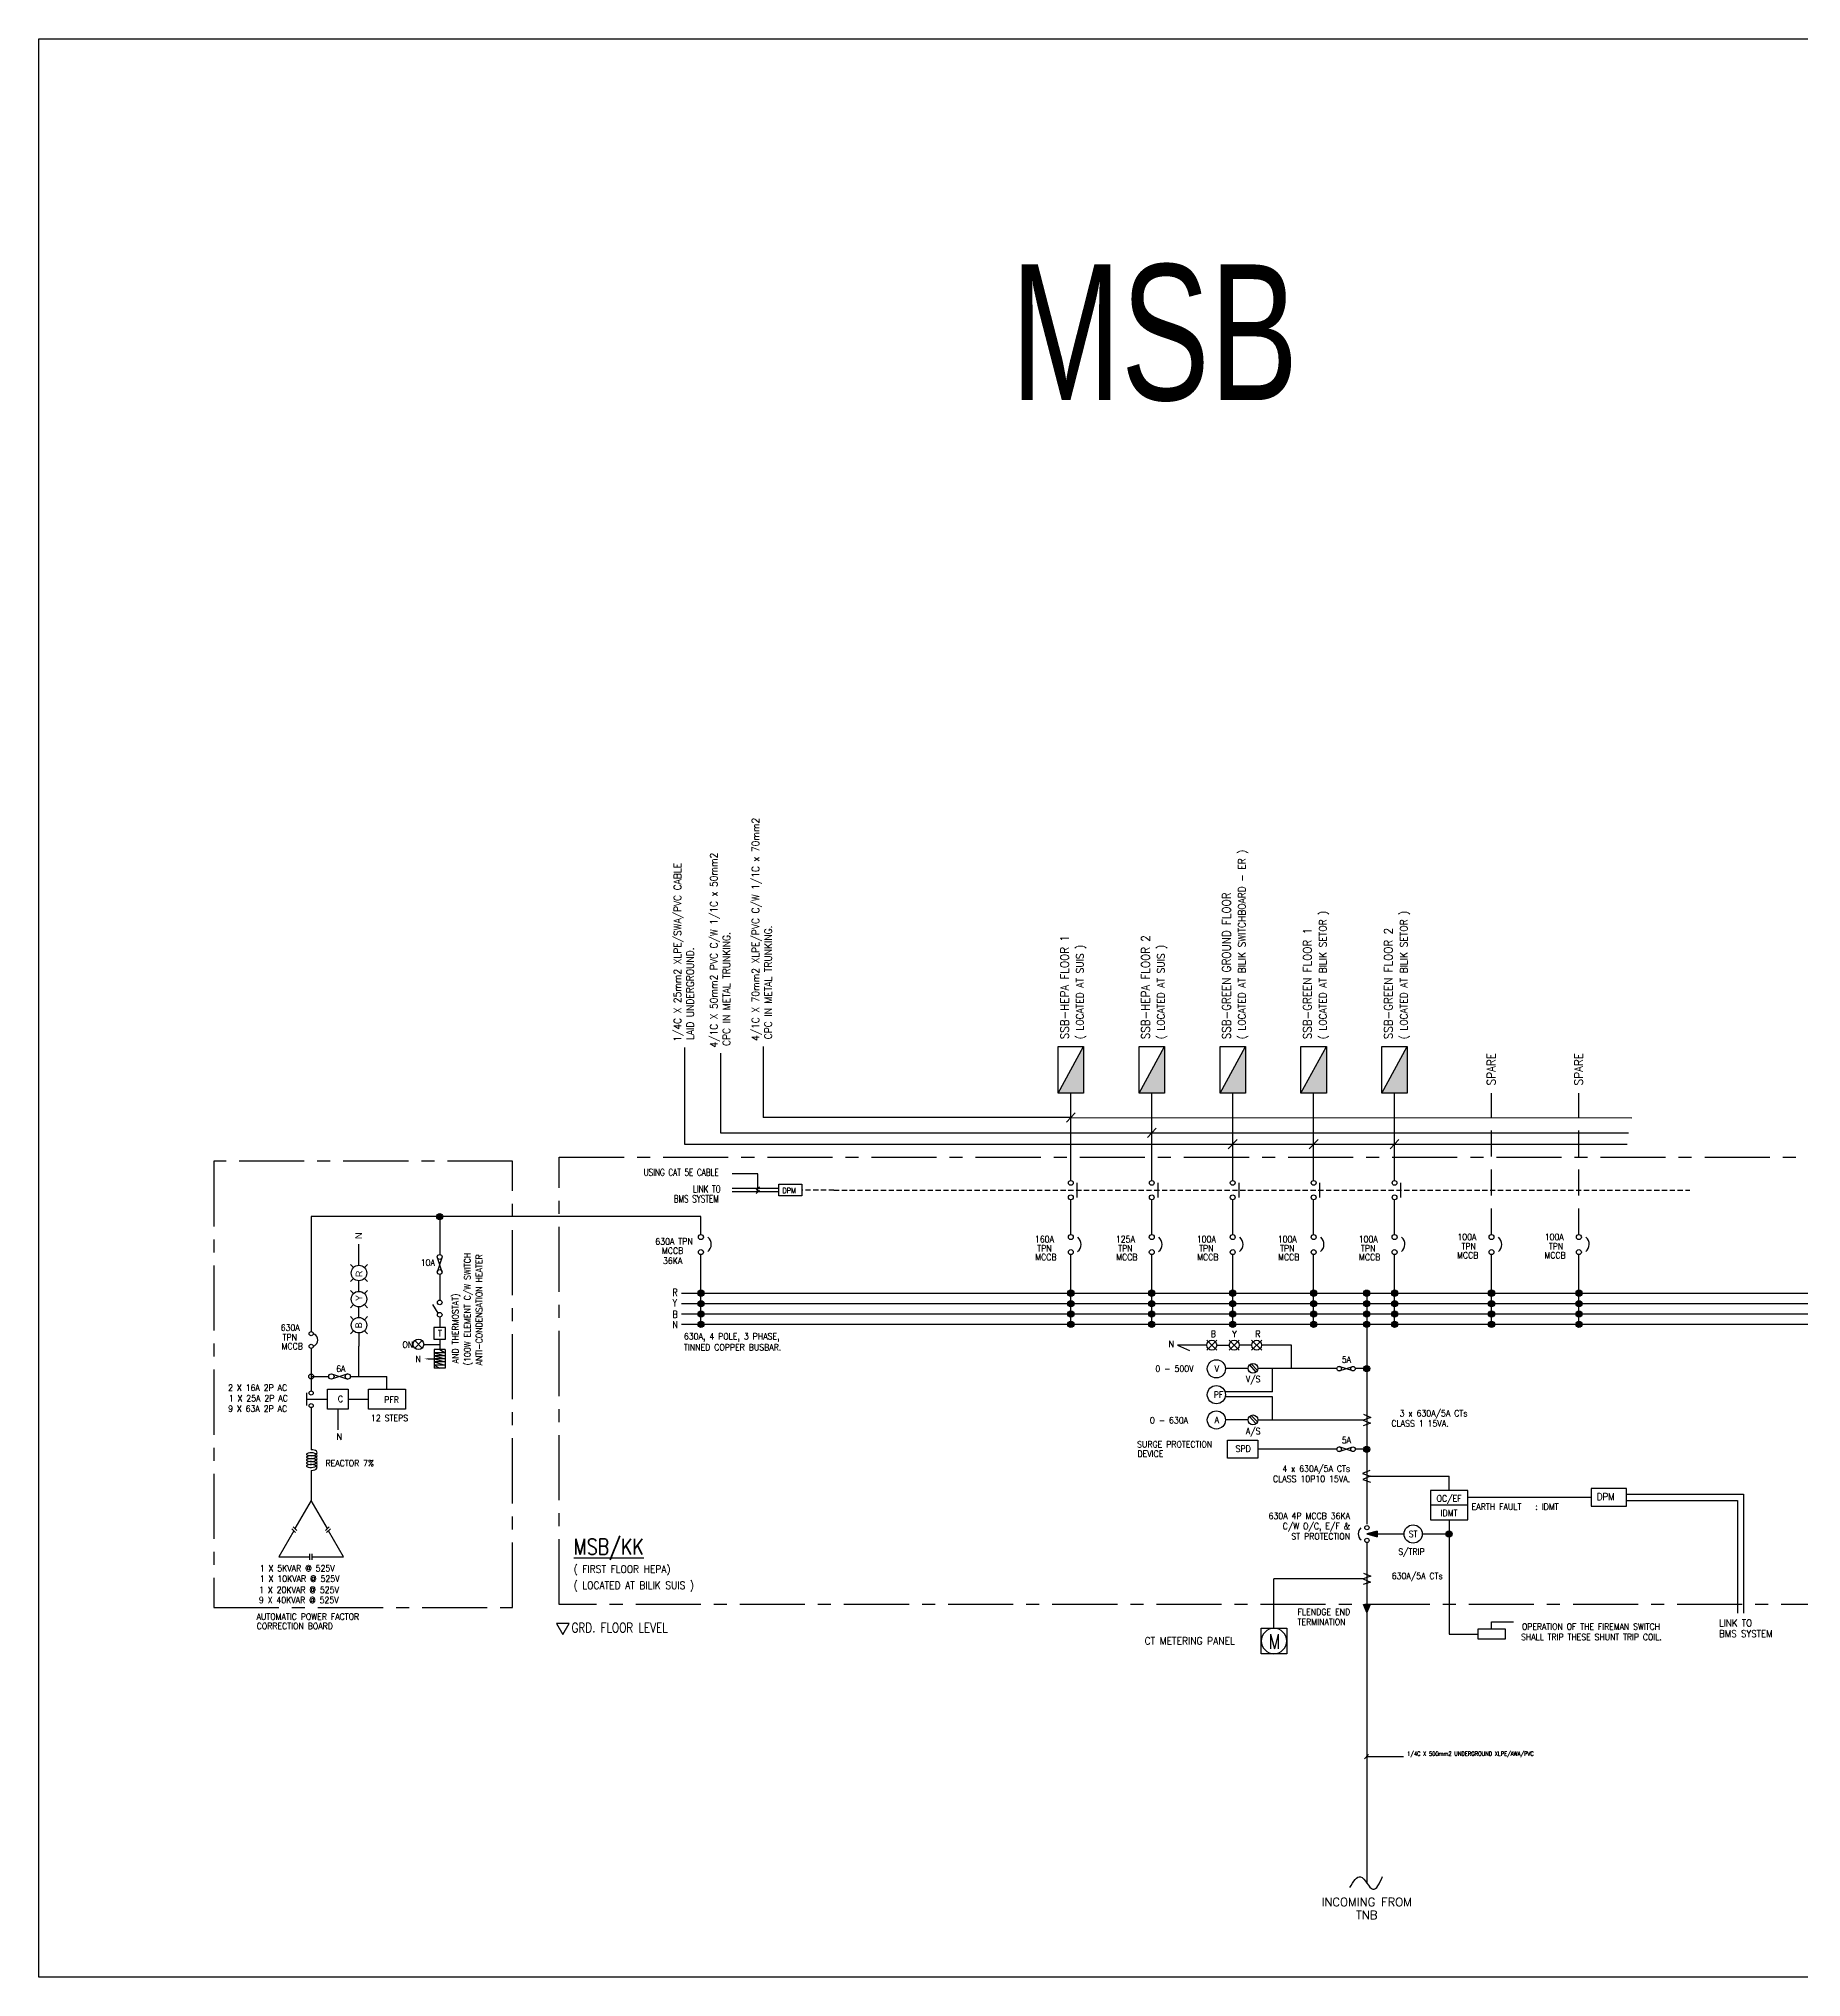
# Model space of a CAD drawing. Header units: inches. Extents: x 17351 to 588098, y 6946 to 193048.
# Drawn here: x 17351 to 186579, y 6946 to 193048 of the extents above; entities that cross this region are included whole.
import ezdxf
from ezdxf.enums import TextEntityAlignment as Align

# ---------------------------------------------------------------- set-up
doc = ezdxf.new("R2010")
doc.units = ezdxf.units.IN
doc.header["$MEASUREMENT"] = 0
for name, pattern in [('CENTERX2', [4, 2.5, -0.5, 0.5, -0.5]), ('DASHED', [0.75, 0.5, -0.25]), ('HIDDEN', [0.375, 0.25, -0.125])]:
    doc.linetypes.add(name, pattern=pattern)
for name, color, linetype in [('DB-SCH', 7, 'Continuous'), ('E-DB', 1, 'Continuous'), ('E-METER', 1, 'Continuous'), ('E-S-LN', 7, 'Continuous'), ('E-S-TX', 7, 'Continuous'), ('E-SCHEM', 7, 'Continuous'), ('L4', 5, 'Continuous'), ('LAMPU', 7, 'Continuous'), ('POW_SYM', 112, 'Continuous'), ('POW_TXT', 2, 'Continuous'), ('SCH-E', 7, 'Continuous'), ('SCHEM', 7, 'Continuous'), ('WALL', 1, 'Continuous'), ('XREF', 7, 'Continuous')]:
    doc.layers.add(name, color=color, linetype=linetype)
doc.styles.add('230', font='ROMANS.SHX', dxfattribs={"height": 230})
doc.styles.add('300', font='ROMANS', dxfattribs={"width": 0.75, "height": 300})
doc.styles.add('350', font='ROMANS.shx', dxfattribs={"width": 0.8, "height": 350})
doc.styles.add('400', font='ROMANS.shx', dxfattribs={"width": 0.8, "height": 4})
doc.styles.add('450', font='ROMANS.SHX', dxfattribs={"width": 0.8, "height": 450})
doc.styles.add('ROMANS', font='ROMANS', dxfattribs={"width": 0.7})
doc.styles.add('SANSSERIF', font='SAS_____.pfb', dxfattribs={"width": 0.7, "height": 700})
doc.styles.get("Standard").update_dxf_attribs({"font": 'arial.ttf'})

# ---------------------------------------------------------------- blocks, each defined once
blk = doc.blocks.new('E-METER')
at = {"layer": 'E-METER'}
for p, q in [((-240, 480), (-240, 0)), ((240, 480), (-240, 480)), ((240, 0), (240, 480)), ((-240, 0), (240, 0))]:
    blk.add_line(p, q, dxfattribs=at)
blk.add_circle((0, 240), 240, dxfattribs=at)
at = {"layer": 'E-METER', "color": 7, "style": '350', "width": 0.75}
blk.add_text('M', height=280, dxfattribs=at).set_placement((-116, 90))
blk = doc.blocks.new('E-DB')
at = {"layer": 'E-DB'}
for p, q in [((-440, 480), (440, 480)), ((-440, 480), (440, 0)), ((-440, 0), (-440, 480)), ((440, 480), (440, 0)), ((440, 0), (-440, 0))]:
    blk.add_line(p, q, dxfattribs=at)
at = {"layer": 'E-DB', "color": 7}
blk.add_solid([(-440, 0), (-440, 480), (440, 0)], dxfattribs=at)
blk = doc.blocks.new('MCCB')
at = {"layer": 'E-SCHEM'}
for centre in [(233858, 187664), (233858, 186845)]:
    blk.add_circle(centre, 135, dxfattribs=at)
at = {"layer": 'E-SCHEM', "color": 1, "linetype": 'Continuous'}
blk.add_arc((233797, 187269), 503, 130.05072, 231.47828, dxfattribs=at)

msp = doc.modelspace()

# ---------------------------------------------------------------- hatches: boundary and pattern name
at = {"layer": 'E-SCHEM'}
for points in [[(56143, 79973, -1.0000001), (55549, 79973, -1.0000001)], [(81229, 72621, -1.0000001), (80635, 72621, -1.0000001)], [(116149, 72621, 1.0000001), (116743, 72621, 1.0000001)], [(123921, 72621, 1.0000001), (124515, 72621, 1.0000001)], [(131693, 72621, 1.0000001), (132287, 72621, 1.0000001)], [(139465, 72621, 1.0000001), (140059, 72621, 1.0000001)], [(144563, 72621, 1.0000001), (145156, 72621, 1.0000001)], [(144563, 72609, 1.0000001), (145156, 72609, 1.0000001)], [(147237, 72621, 1.0000001), (147831, 72621, 1.0000001)], [(156543, 72621, 1.0000001), (157137, 72621, 1.0000001)], [(164933, 72621, 1.0000001), (165526, 72621, 1.0000001)], [(81229, 71625, -1.0000001), (80635, 71625, -1.0000001)], [(81229, 70630, -1.0000001), (80635, 70630, -1.0000001)], [(116149, 71625, 1.0000001), (116743, 71625, 1.0000001)], [(116149, 70630, 1.0000001), (116743, 70630, 1.0000001)], [(123921, 71625, 1.0000001), (124515, 71625, 1.0000001)], [(123921, 70630, 1.0000001), (124515, 70630, 1.0000001)], [(131693, 71625, 1.0000001), (132287, 71625, 1.0000001)], [(131693, 70630, 1.0000001), (132287, 70630, 1.0000001)], [(139465, 71625, 1.0000001), (140059, 71625, 1.0000001)], [(139465, 70630, 1.0000001), (140059, 70630, 1.0000001)], [(144563, 71625, 1.0000001), (145156, 71625, 1.0000001)], [(144563, 71613, 1.0000001), (145156, 71613, 1.0000001)], [(144563, 70630, 1.0000001), (145156, 70630, 1.0000001)], [(144563, 70618, 1.0000001), (145156, 70618, 1.0000001)], [(147237, 71625, 1.0000001), (147831, 71625, 1.0000001)], [(147237, 70630, 1.0000001), (147831, 70630, 1.0000001)], [(156543, 71625, 1.0000001), (157137, 71625, 1.0000001)], [(156543, 70630, 1.0000001), (157137, 70630, 1.0000001)], [(164933, 71625, 1.0000001), (165526, 71625, 1.0000001)], [(164933, 70630, 1.0000001), (165526, 70630, 1.0000001)], [(81229, 69635, -1.0000001), (80635, 69635, -1.0000001)], [(116149, 69635, 1.0000001), (116743, 69635, 1.0000001)], [(123921, 69635, 1.0000001), (124515, 69635, 1.0000001)], [(131693, 69635, 1.0000001), (132287, 69635, 1.0000001)], [(139465, 69635, 1.0000001), (140059, 69635, 1.0000001)], [(144563, 69635, 1.0000001), (145156, 69635, 1.0000001)], [(144563, 69623, 1.0000001), (145156, 69623, 1.0000001)], [(147237, 69635, 1.0000001), (147831, 69635, 1.0000001)], [(156543, 69635, 1.0000001), (157137, 69635, 1.0000001)], [(164933, 69635, 1.0000001), (165526, 69635, 1.0000001)], [(145156, 65374, -1.0000001), (144563, 65374, -1.0000001)], [(145156, 57634, -1.0000001), (144563, 57634, -1.0000001)], [(153063, 49502, -1.0000001), (152469, 49502, -1.0000001)]]:
    msp.add_hatch(color=1, dxfattribs=at).paths.add_polyline_path(points)
at = {"layer": 'E-SCHEM', "linetype": 'Continuous'}
msp.add_hatch(color=7, dxfattribs=at).paths.add_polyline_path([(144860, 41956), (144536, 42728), (145183, 42728)])
at = {"layer": 'SCHEM', "linetype": 'Continuous'}
msp.add_hatch(color=256, dxfattribs=at).paths.add_polyline_path([(145862, 49762), (144860, 49502), (145862, 49242)])

# ---------------------------------------------------------------- linework, layer by layer
for p, q in [((82825, 88022), (169999, 88022)), ((79338, 86932), (169865, 86932))]:
    msp.add_line(p, q)
at = {"color": 9, "linetype": 'Continuous'}
for p, q in [((86397, 84077), (83920, 84077)), ((86397, 82346), (86397, 84077))]:
    msp.add_line(p, q, dxfattribs=at)
at = {"color": 1, "linetype": 'Continuous'}
for p, q in [((86244, 82522), (86551, 82830)), ((86244, 82192), (86551, 82499))]:
    msp.add_line(p, q, dxfattribs=at)
at = {"linetype": 'Continuous'}
for p, q in [((152766, 49502), (152766, 39893)), ((152766, 39893), (155511, 39893))]:
    msp.add_line(p, q, dxfattribs=at)
msp.add_lwpolyline([(17351, 193048), (588098, 193048), (588098, 6946), (17351, 6946)], close=True)
at = {"layer": 'DB-SCH', "color": 7, "linetype": 'DASHED', "ltscale": 1000}
for q in [(90630, 82511), (175886, 82511)]:
    msp.add_line((93707, 82511), q, dxfattribs=at)
at = {"layer": 'DB-SCH'}
for centre in [(116446, 83205), (116446, 81817), (124218, 83205), (124218, 81817), (131990, 83205), (131990, 81817), (139762, 83205), (139762, 81817), (147534, 83205), (147534, 81817)]:
    msp.add_circle(centre, 231, dxfattribs=at)
at = {"layer": 'E-S-LN', "color": 1}
for p, q in [((117023, 83205), (117023, 81817)), ((124795, 83205), (124795, 81817)), ((132567, 83205), (132567, 81817)), ((140339, 83205), (140339, 81817)), ((148111, 83205), (148111, 81817))]:
    msp.add_line(p, q, dxfattribs=at)
at = {"layer": 'E-SCHEM', "color": 9}
for p, q in [((79338, 96215), (79338, 86932)), ((82825, 95654), (82825, 88022)), ((86918, 96292), (86918, 89490)), ((116446, 89490), (86918, 89490)), ((116446, 89490), (170325, 89449)), ((148399, 28120), (144847, 28120))]:
    msp.add_line(p, q, dxfattribs=at)
at = {"layer": 'E-SCHEM', "color": 1, "linetype": 'Continuous'}
for p, q in [((116446, 83436), (116446, 91823)), ((124218, 83436), (124218, 91823)), ((131990, 83436), (131990, 91823)), ((139762, 83436), (139762, 91823)), ((147534, 83436), (147534, 91823)), ((116446, 78242), (116446, 81586)), ((124218, 78242), (124218, 81586)), ((131990, 78242), (131990, 81586)), ((139762, 78242), (139762, 81586)), ((147534, 78242), (147534, 81586)), ((55846, 79973), (55846, 76334)), ((80932, 69635), (80932, 76321)), ((116446, 69635), (116446, 76321)), ((124218, 69635), (124218, 76321)), ((131990, 69635), (131990, 76321)), ((139762, 69635), (139762, 76321)), ((147534, 69635), (147534, 76321)), ((156840, 69635), (156840, 76321)), ((165230, 69635), (165230, 76321)), ((55846, 74413), (55846, 71956)), ((144860, 72609), (144860, 50430)), ((55846, 70322), (55846, 69330)), ((54309, 67706), (55846, 67706)), ((55846, 68194), (55846, 67204)), ((144860, 48625), (144860, 16009))]:
    msp.add_line(p, q, dxfattribs=at)
at = {"layer": 'E-SCHEM', "color": 1, "linetype": 'DASHED', "ltscale": 5000}
for p, q in [((156840, 78242), (156840, 91823)), ((165230, 78242), (165230, 91823))]:
    msp.add_line(p, q, dxfattribs=at)
at = {"layer": 'E-SCHEM', "color": 4, "linetype": 'Continuous'}
for p, q in [((116866, 89936), (116026, 89044)), ((124638, 88468), (123798, 87575)), ((132410, 87378), (131570, 86486)), ((140182, 87378), (139342, 86486)), ((147945, 87362), (147105, 86469)), ((79068, 72621), (216856, 72621)), ((79068, 71625), (216856, 71625)), ((79068, 70630), (216856, 70630)), ((79068, 69635), (216856, 69635)), ((145044, 28329), (144650, 27910))]:
    msp.add_line(p, q, dxfattribs=at)
at = {"layer": 'E-SCHEM'}
for p, q in [((56084, 76096), (55608, 74651)), ((56084, 74651), (55608, 76096)), ((130467, 68114), (129495, 67143)), ((129495, 68114), (130467, 67143)), ((131651, 68114), (132623, 67143)), ((132623, 68114), (131651, 67143)), ((133807, 68114), (134778, 67143)), ((134778, 68114), (133807, 67143)), ((145233, 60127), (144508, 59875)), ((145253, 60684), (144527, 60431)), ((144527, 60431), (145233, 60127)), ((144547, 60987), (145253, 60684)), ((145172, 55598), (144466, 55295)), ((144466, 55295), (145192, 55042)), ((145192, 55042), (144486, 54739)), ((144486, 54739), (145211, 54486)), ((154565, 52274), (150967, 52274)), ((145233, 44887), (144508, 44635)), ((145253, 45443), (144527, 45191)), ((144527, 45191), (145233, 44887)), ((144547, 45747), (145253, 45443))]:
    msp.add_line(p, q, dxfattribs=at)
at = {"layer": 'E-SCHEM', "color": 1}
for p, q in [((156840, 41075), (158942, 41075)), ((156840, 40357), (156840, 41075))]:
    msp.add_line(p, q, dxfattribs=at)
at = {"layer": 'E-SCHEM', "color": 1, "linetype": 'Continuous'}
msp.add_lwpolyline([(145183, 42728), (144860, 41956), (144536, 42728), (145183, 42728)], dxfattribs=at)
at = {"layer": 'E-SCHEM', "color": 1}
msp.add_lwpolyline([(155511, 39429), (158168, 39429), (158168, 40357), (155511, 40357)], close=True, dxfattribs=at)
at = {"layer": 'E-SCHEM'}
for centre, radius in [((55846, 79973), 297), ((80932, 78004), 238), ((116446, 78004), 238), ((124218, 78004), 238), ((131990, 78004), 238), ((139762, 78004), 238), ((147534, 78004), 238), ((156840, 78004), 238), ((165230, 78004), 238), ((55846, 76096), 238), ((80932, 76559), 238), ((116446, 76559), 238), ((124218, 76559), 238), ((131990, 76559), 238), ((139762, 76559), 238), ((147534, 76559), 238), ((156840, 76559), 238), ((165230, 76559), 238), ((55846, 74651), 238), ((80932, 72621), 297), ((116446, 72621), 297), ((124218, 72621), 297), ((131990, 72621), 297), ((139762, 72621), 297), ((144860, 72621), 297), ((144860, 72609), 297), ((147534, 72621), 297), ((156840, 72621), 297), ((165230, 72621), 297), ((80932, 71625), 297), ((80932, 70630), 297), ((116446, 71625), 297), ((116446, 70630), 297), ((124218, 71625), 297), ((124218, 70630), 297), ((131990, 71625), 297), ((131990, 70630), 297), ((139762, 71625), 297), ((139762, 70630), 297), ((144860, 71625), 297), ((144860, 71613), 297), ((144860, 70630), 297), ((144860, 70618), 297), ((147534, 71625), 297), ((147534, 70630), 297), ((156840, 71625), 297), ((156840, 70630), 297), ((165230, 71625), 297), ((165230, 70630), 297), ((80932, 69635), 297), ((116446, 69635), 297), ((124218, 69635), 297), ((131990, 69635), 297), ((139762, 69635), 297), ((144860, 69635), 297), ((144860, 69623), 297), ((147534, 69635), 297), ((156840, 69635), 297), ((165230, 69635), 297), ((144860, 65374), 297), ((144860, 57634), 297), ((152766, 49502), 297)]:
    msp.add_circle(centre, radius, dxfattribs=at)
at = {"layer": 'E-SCHEM', "color": 1, "linetype": 'Continuous'}
for centre in [(81037, 77307), (116551, 77307), (124323, 77307), (132095, 77307), (139867, 77307), (147639, 77307), (156945, 77307), (165335, 77307)]:
    msp.add_arc(centre, 886, 308.52172, 49.94928, dxfattribs=at)
at = {"layer": 'E-SCHEM', "color": 1}
msp.add_spline([(143226, 15553), (144276, 16586), (145453, 15394), (146375, 16618)], degree=3, dxfattribs=at)
at = {"layer": 'L4', "color": 9, "linetype": 'CENTERX2', "ltscale": 2500}
for p, q in [((67308, 85662), (238639, 85662)), ((67308, 42740), (67308, 85662)), ((240916, 42740), (67308, 42740))]:
    msp.add_line(p, q, dxfattribs=at)
msp.add_lwpolyline([(62842, 85279), (34160, 85279), (34160, 42433), (62842, 42433)], close=True, dxfattribs=at)
at = {"layer": 'POW_SYM'}
for p, q in [((43509, 79973), (43509, 68924)), ((43509, 61627), (43509, 57583)), ((43509, 55604), (43502, 52708))]:
    msp.add_line(p, q, dxfattribs=at)
for points in [[(48096, 75299), (48096, 77338)], [(47568, 75080), (47267, 75381)], [(48924, 75381), (48624, 75080)], [(47568, 74024), (47267, 73724)], [(47568, 72576), (47267, 72876)], [(48096, 72795), (48096, 73806)], [(48924, 73724), (48624, 74024)], [(48924, 72876), (48624, 72576)], [(47568, 71520), (47267, 71219)], [(48096, 70290), (48096, 71301)], [(48924, 71219), (48624, 71520)], [(47568, 70071), (47267, 70371)], [(47568, 69015), (47267, 68715)], [(48924, 70371), (48624, 70071)], [(48924, 68715), (48624, 69015)], [(43509, 67315), (43509, 63237)], [(48096, 68796), (48096, 67523)], [(48096, 64621), (48096, 67523)], [(43509, 64621), (45189, 64621)], [(47025, 64877), (45446, 64364)], [(45446, 64877), (47025, 64364)], [(47281, 64621), (50786, 64621)], [(50786, 63390), (50786, 64621)], [(43053, 63039), (43053, 61825)], [(43053, 62432), (45062, 62432)], [(46056, 61474), (46056, 59499)], [(47050, 62432), (49012, 62432)], [(45059, 50012), (43502, 52708), (41946, 50012)], [(41831, 49815), (40389, 47317), (43363, 47317)], [(41650, 49997), (42013, 49633)], [(41764, 50194), (42127, 49831)], [(43606, 47317), (46615, 47317), (45173, 49815)], [(45240, 50194), (44877, 49831)], [(45354, 49997), (44991, 49633)], [(43363, 47028), (43363, 47605)], [(43606, 47028), (43606, 47605)]]:
    msp.add_lwpolyline(points, dxfattribs=at)
for points in [[(45062, 63390), (47050, 63390), (47050, 61474), (45062, 61474)], [(49012, 63390), (52560, 63390), (52560, 61474), (49012, 61474)]]:
    msp.add_lwpolyline(points, close=True, dxfattribs=at)
for centre, radius in [((48096, 74552), 747), ((48096, 72048), 747), ((43509, 68727), 197), ((48096, 69543), 747), ((43509, 67512), 197), ((43509, 64621), 233), ((45446, 64621), 257), ((47025, 64621), 257), ((43509, 63039), 197), ((43509, 61825), 197)]:
    msp.add_circle(centre, radius, dxfattribs=at)
for centre, radius, start, end in [((43509, 68120), 639, 295.69703, 63.01287), ((43123, 57159), 62.6, 101.76226, 229.12607), ((43123, 56877), 62.6, 101.76226, 229.12607), ((43123, 56594), 62.6, 101.76226, 229.12607), ((43123, 56311), 62.6, 101.76226, 229.12607), ((43123, 56029), 62.6, 101.76226, 229.12607)]:
    msp.add_arc(centre, radius, start, end, dxfattribs=at)
for centre, major_axis, start_param, end_param in [((43509, 57018), (-573, 0), 0.7296371, 5.5576267), ((43509, 56735), (-573, 0), 0.72964, 5.5576281), ((43509, 56452), (-573, 0), 0.7296379, 5.5576255), ((43509, 56170), (-573, 0), 0.7296379, 5.5576274), ((43509, 55887), (-573, 0), 1.5707963, 5.5576274), ((43509, 57300), (-573, 0), 0.7296402, 2.6179943), ((43509, 57300), (573, 0), 4.7123888, 7.8539818)]:
    msp.add_ellipse(centre, major_axis=major_axis, ratio=0.4930925, start_param=start_param, end_param=end_param, dxfattribs=at)
at = {"layer": 'SCH-E'}
for p, q in [((88397, 82676), (83920, 82676)), ((88397, 82346), (83920, 82346)), ((88397, 83069), (89513, 83069)), ((88397, 81953), (88397, 83069)), ((90630, 81953), (88397, 81953)), ((89513, 83069), (90630, 83069)), ((90630, 83069), (90630, 81953)), ((154565, 53028), (166403, 53028)), ((168099, 53876), (166403, 53876)), ((166403, 53876), (166403, 52180)), ((166403, 52180), (168099, 52180)), ((169795, 53876), (168099, 53876)), ((168099, 52180), (169795, 52180)), ((169795, 52180), (169795, 53876)), ((169795, 53329), (181049, 53329)), ((169795, 52727), (180447, 52727)), ((180447, 52727), (180447, 41910)), ((181049, 53329), (181049, 41910))]:
    msp.add_line(p, q, dxfattribs=at)
at = {"layer": 'SCHEM'}
for p, q in [((55689, 70703), (55192, 71527)), ((56414, 69330), (55278, 69330)), ((55278, 69330), (55278, 68194)), ((56414, 68194), (56414, 69330)), ((53452, 68061), (54162, 67351)), ((54162, 68061), (53452, 67351)), ((55278, 68194), (56414, 68194)), ((55326, 67204), (55326, 65422)), ((56366, 67204), (55326, 67204)), ((55846, 67204), (56366, 66907)), ((56366, 67204), (56366, 65422)), ((129508, 67628), (126705, 67628)), ((126705, 67628), (127851, 67108)), ((126705, 67628), (127851, 67108)), ((130454, 67628), (131664, 67628)), ((133820, 67628), (132610, 67628)), ((137650, 67628), (134766, 67628)), ((137650, 65374), (137650, 67628)), ((54740, 66308), (55326, 66308)), ((56366, 66907), (55326, 66907)), ((55326, 66907), (56366, 66610)), ((55326, 66610), (56366, 66313)), ((56366, 66610), (55326, 66610)), ((55326, 66313), (56366, 66016)), ((56366, 66313), (55326, 66313)), ((56366, 66016), (55326, 66016)), ((55326, 66016), (56366, 65719)), ((55326, 65719), (55846, 65422)), ((56366, 65719), (55326, 65719)), ((56366, 65422), (55326, 65422)), ((56366, 66907), (56366, 66610)), ((133460, 65391), (131298, 65391)), ((133460, 65391), (131298, 65391)), ((133603, 65731), (134216, 65046)), ((133780, 65811), (134334, 65232)), ((141999, 65374), (134405, 65374)), ((135806, 63154), (135806, 65374)), ((143534, 65157), (142216, 65591)), ((142216, 65157), (143534, 65591)), ((144860, 65374), (143751, 65374)), ((135806, 63154), (131298, 63154)), ((135806, 62658), (131298, 62658)), ((135806, 60415), (135806, 62658)), ((133464, 60451), (131302, 60451)), ((133464, 60451), (131302, 60451)), ((133607, 60779), (134220, 60095)), ((133757, 60888), (134366, 60251)), ((144575, 60431), (134410, 60431)), ((143534, 57417), (142216, 57851)), ((142216, 57417), (143534, 57851)), ((141999, 57634), (134405, 57634)), ((144860, 57634), (143751, 57634)), ((145138, 55042), (152766, 55042)), ((152766, 53675), (152766, 55042)), ((145862, 49762), (144860, 49502)), ((144860, 49502), (145862, 49242)), ((145862, 49762), (145862, 49242)), ((144582, 45191), (135955, 45191))]:
    msp.add_line(p, q, dxfattribs=at)
at = {"layer": 'SCHEM', "linetype": 'HIDDEN'}
for p, q in [((152766, 50873), (152766, 49502)), ((145862, 49502), (148441, 49502)), ((150188, 49502), (152766, 49502))]:
    msp.add_line(p, q, dxfattribs=at)
at = {"layer": 'SCHEM'}
for points in [[(134405, 58494), (134405, 56774), (131500, 56774), (131500, 58494)], [(150967, 53675), (150967, 50873), (154565, 50873), (154565, 53675)]]:
    msp.add_lwpolyline(points, close=True, dxfattribs=at)
at = {"layer": 'SCHEM', "color": 1}
msp.add_lwpolyline([(67681, 39853), (68289, 40906), (67072, 40906)], close=True, dxfattribs=at)
at = {"layer": 'SCHEM'}
for centre, radius in [((55846, 71733), 223), ((55846, 70545), 223), ((53807, 67706), 502), ((129981, 67628), 473), ((132137, 67628), 473), ((134293, 67628), 473), ((130426, 65357), 873), ((133933, 65403), 473), ((142216, 65374), 217), ((143534, 65374), 217), ((130426, 62872), 873), ((130425, 60451), 873), ((133937, 60451), 473), ((142216, 57634), 217), ((143534, 57634), 217), ((149314, 49502), 873)]:
    msp.add_circle(centre, radius, dxfattribs=at)
msp.add_solid([(54740, 66370), (54740, 66246), (54368, 66308)], dxfattribs=at)
at = {"layer": 'WALL', "linetype": 'Continuous'}
for p, q in [((80932, 79973), (43509, 79973)), ((80932, 78242), (80932, 79973))]:
    msp.add_line(p, q, dxfattribs=at)
at = {"layer": 'XREF'}
msp.add_line((135955, 40445), (135955, 45191), dxfattribs=at)

# ---------------------------------------------------------------- block references
at = {"xscale": 1.489631569843113, "yscale": 1.489631569843113, "zscale": 1.489631569843113}
msp.add_blockref('MCCB', (-203485, -229448), dxfattribs=at)
at = {"layer": 'E-DB', "color": 7, "xscale": 5.078194715337304, "yscale": 5.078194715337304, "zscale": 5.078194715210013, "rotation": 90}
for p in [(117665, 94058), (125437, 94058), (133209, 94058), (140981, 94058), (148753, 94058)]:
    msp.add_blockref('E-DB', p, dxfattribs=at)
at = {"layer": 'E-METER', "xscale": -5.078194715140853, "yscale": 5.078194715337304, "zscale": 5.078194715210013}
msp.add_blockref('E-METER', (135955, 38008), dxfattribs=at)

# ---------------------------------------------------------------- texts
at = {"layer": 'E-S-LN', "color": 1, "style": '450', "width": 0.8}
msp.add_text('%%UMSB/KK', height=1523.5, rotation=360, dxfattribs=at).set_placement((68717, 47520))
at = {"layer": 'E-S-TX', "style": '230', "width": 0.8}
msp.add_text('GRD. FLOOR LEVEL', height=914.08, rotation=360, dxfattribs=at).set_placement((68505, 40047))
at = {"layer": 'E-SCHEM', "color": 7, "linetype": 'Continuous', "width": 0.9}
for s, height, style, p in [('4/1C X 70mm2 XLPE/PVC C/W 1/1C x 70mm2 ', 710.95, '400', (86533, 96838)), ('1/4C X 25mm2 XLPE/SWA/PVC CABLE', 710.95, '400', (79033, 96761)), ('4/1C X 50mm2 PVC C/W 1/1C x 50mm2 ', 710.95, '400', (82520, 96200)), ('( LOCATED AT BILIK SWITCHBOARD - ER )', 710.95, '400', (133223, 97007)), ('( LOCATED AT BILIK SETOR )', 710.95, '400', (140995, 97007)), ('( LOCATED AT BILIK SETOR )', 710.95, '400', (148767, 97007)), ('CPC IN METAL TRUNKING.', 710.95, '400', (83736, 96362)), ('CPC IN METAL TRUNKING.', 710.95, '400', (87749, 97000)), ('LAID UNDERGROUND.', 710.95, '400', (80249, 96923)), ('( LOCATED AT SUIS )', 710.95, '400', (117679, 97007)), ('( LOCATED AT SUIS )', 710.95, '400', (125451, 97007)), ('(100W ELEMENT C/W SWITCH', 609.38, '230', (58811, 65681)), ('ANTI-CONDENSATION HEATER', 609.38, '230', (59939, 65681)), ('AND THERMOSTAT)', 609.38, '230', (57648, 65883))]:
    msp.add_text(s, height=height, rotation=90, dxfattribs=dict(at, style=style)).set_placement(p)
at = {"layer": 'E-SCHEM', "color": 6, "linetype": 'Continuous', "style": '400', "width": 0.9}
for s, height, p in [('SSB-GREEN GROUND FLOOR ', 812.51, (131797, 96993)), ('SSB-HEPA FLOOR 1', 812.51, (116253, 96993)), ('SSB-HEPA FLOOR 2', 812.51, (124025, 96993)), ('SSB-GREEN FLOOR 1', 812.51, (139569, 96993)), ('SSB-GREEN FLOOR 2', 812.51, (147341, 96993)), ('SPARE', 812.5, (157216, 92572)), ('SPARE', 812.5, (165606, 92572))]:
    msp.add_text(s, height=height, rotation=90, dxfattribs=at).set_placement(p)
at = {"layer": 'E-SCHEM', "color": 7, "linetype": 'Continuous'}
for s, height, style, width, p in [('DPM', 503.8, '230', 0.9, (88762, 82227)), ('10A', 609.4, '230', 0.9, (54021, 75252)), ('R', 681, '300', 0.8, (78210, 72345)), ('Y', 681, '300', 0.8, (78210, 71349)), ('B', 681, '300', 0.8, (78210, 70254)), ('630A', 607.5, '230', 0.9, (40585, 69000)), ('T', 609, '230', 0.9, (55687, 68451)), ('N', 681, '300', 0.8, (78210, 69258)), ('B', 609, '230', 0.9, (129878, 68408)), ('Y', 609, '230', 0.9, (131955, 68408)), ('R', 609, '230', 0.9, (134157, 68408)), ('MCCB', 607.5, '230', 0.9, (40669, 67226)), ('TPN', 607.5, '230', 0.9, (40762, 68089)), ('ON', 609.4, '230', 0.9, (52262, 67372)), ('TINNED COPPER BUSBAR.', 609.38, '230', 0.9, (79292, 67121)), ('630A, 4 POLE, 3 PHASE,', 609.38, '230', 0.9, (79292, 68166)), ('N', 609, '230', 0.9, (125841, 67434)), ('6A', 607.5, '230', 0.9, (45909, 65056)), ('N', 609, '230', 0.9, (53513, 65997)), ('0 - 500V', 609.4, '230', 0.9, (124564, 65062)), ('5A', 609.4, '230', 0.9, (142468, 65945)), ('2 X 16A 2P AC', 607.51, '230', 0.9, (35531, 63235)), ('V/S', 609.4, '230', 0.9, (133251, 64063)), ('9 X 63A 2P AC', 607.51, '230', 0.9, (35531, 61226)), ('1 X 25A 2P AC', 607.51, '230', 0.9, (35594, 62231)), ('C', 608, '230', 0.9, (46074, 62162)), ('PFR', 607.5, '230', 0.9, (50522, 62080)), ('12 STEPS', 607.5, '230', 0.9, (49249, 60334)), ('0 - 630A', 609.4, '230', 0.9, (124041, 60116)), ('A/S', 609.4, '230', 0.9, (133251, 59068)), ('N', 608, '230', 0.9, (45952, 58534)), ('SURGE PROTECTION', 609.38, '230', 0.9, (122808, 57802)), ('5A', 609.4, '230', 0.9, (142468, 58205)), ('REACTOR 7%%%', 607.51, '230', 0.9, (44888, 55995)), ('DEVICE', 609.4, '230', 0.9, (122842, 56893)), ('EARTH FAULT', 609.38, '230', 0.9, (154936, 51812)), (': IDMT', 609.4, '230', 0.9, (161047, 51812)), ('DPM', 672.2, '230', 0.9, (166959, 52738)), ('( FIRST FLOOR HEPA)', 710.95, '400', 0.9, (68717, 45768)), ('S/TRIP', 609.4, '230', 0.9, (147887, 47503)), ('1 X 5KVAR @ 525V', 607.51, '230', 0.9, (38571, 45905)), ('1 X 10KVAR @ 525V', 607.51, '230', 0.9, (38571, 44900)), ('( LOCATED AT BILIK SUIS )', 710.95, '400', 0.9, (68717, 44213)), ('9 X 40KVAR @ 525V', 607.51, '230', 0.9, (38482, 42854)), ('1 X 20KVAR @ 525V', 607.51, '230', 0.9, (38508, 43833)), ('AUTOMATIC POWER FACTOR', 607.51, '230', 0.9, (38267, 41263)), ('CORRECTION BOARD', 607.51, '230', 0.9, (38278, 40352)), ('TERMINATION', 609.38, '230', 0.9, (138219, 40753)), ('FLENDGE END ', 609.38, '230', 0.9, (138219, 41717)), ('LINK TO', 672.2, '230', 0.9, (178696, 40611)), ('CT METERING PANEL', 710.95, '400', 0.9, (123529, 38877)), ('SHALL TRIP THESE SHUNT TRIP COIL.', 601.57, '400', 0.9, (159682, 39303)), ('OPERATION OF THE FIREMAN SWITCH', 601.57, '400', 0.9, (159766, 40305)), ('BMS SYSTEM', 672.2, '230', 0.9, (178696, 39581)), ('1/4C X 500mm2 UNDERGROUND XLPE/AWA/PVC ', 403.1, '230', 0.9, (148736, 28204))]:
    msp.add_text(s, height=height, dxfattribs=dict(at, style=style, width=width)).set_placement(p)
at = {"layer": 'E-SCHEM', "color": 7, "linetype": 'Continuous', "style": '230', "width": 0.9}
for s, p in [('100A', (154474, 77712)), ('100A', (162864, 77712)), ('630A TPN', (78349, 77278)), ('MCCB', (78210, 76393)), ('MCCB', (114052, 75773)), ('160A', (113913, 77499)), ('TPN', (113913, 76607)), ('MCCB', (121824, 75773)), ('125A', (121685, 77499)), ('TPN', (121685, 76607)), ('MCCB', (129596, 75773)), ('100A', (129457, 77499)), ('TPN', (129457, 76607)), ('MCCB', (137368, 75773)), ('100A', (137229, 77499)), ('TPN', (137229, 76607)), ('MCCB', (145140, 75773)), ('100A', (145001, 77499)), ('TPN', (145001, 76607)), ('MCCB', (154553, 75959)), (' TPN', (154462, 76806)), ('MCCB', (162943, 75959)), (' TPN', (162852, 76806)), ('36KA', (78210, 75425)), ('SPD', (132995, 57379)), ('OC/EF', (152766, 52603)), ('IDMT', (152766, 51208))]:
    msp.add_text(s, height=609.4, dxfattribs=at).set_placement(p, align=Align.CENTER)
for s, height, p in [('V', 609, (130478, 65357)), ('PF', 609.4, (130634, 62872)), ('A', 609, (130478, 60451)), ('ST', 609.4, (149314, 49502))]:
    msp.add_text(s, height=height, dxfattribs=at).set_placement(p, align=Align.MIDDLE_CENTER)
for s, p in [('3 x 630A/5A CTs', (154529, 60787)), ('CLASS 1 15VA.', (152727, 59806)), ('4 x 630A/5A CTs', (143260, 55467)), ('CLASS 10P10 15VA.', (143260, 54487)), ('630A 4P MCCB 36KA', (143260, 50929)), ('C/W O/C, E/F &', (143260, 49948)), ('ST PROTECTION', (143260, 48968)), ('630A/5A CTs', (152151, 45168))]:
    msp.add_text(s, height=609.38, dxfattribs=at).set_placement(p, align=Align.RIGHT)
at = {"layer": 'E-SCHEM', "color": 1, "style": 'ROMANS'}
for s, height, p in [('INCOMING FROM', 812.51, (144860, 13763)), ('TNB', 812.5, (144860, 12519))]:
    msp.add_text(s, height=height, dxfattribs=at).set_placement(p, align=Align.CENTER)
at = {"layer": 'LAMPU', "color": 7, "lineweight": 100, "ltscale": 5, "style": 'SANSSERIF', "width": 0.7}
msp.add_text('MSB', height=13024.5, dxfattribs=at).set_placement((110672, 158359))
at = {"layer": 'POW_TXT'}
for s, rotation, p in [('N', 270, (47746, 78453)), ('R', 90, (48422, 74158)), ('Y', 90, (48405, 71860)), ('B', 90, (48382, 69239))]:
    msp.add_text(s, height=633, rotation=rotation, dxfattribs=at).set_placement(p)
at = {"layer": 'SCH-E', "style": '230', "width": 0.75}
for s, height, p in [('USING CAT 5E CABLE', 678.47, (75426, 83878)), ('BMS SYSTEM', 678.5, (78322, 81337)), ('LINK TO', 678.5, (80163, 82275))]:
    msp.add_text(s, height=height, dxfattribs=at).set_placement(p)

doc.saveas('drawing.dxf')
